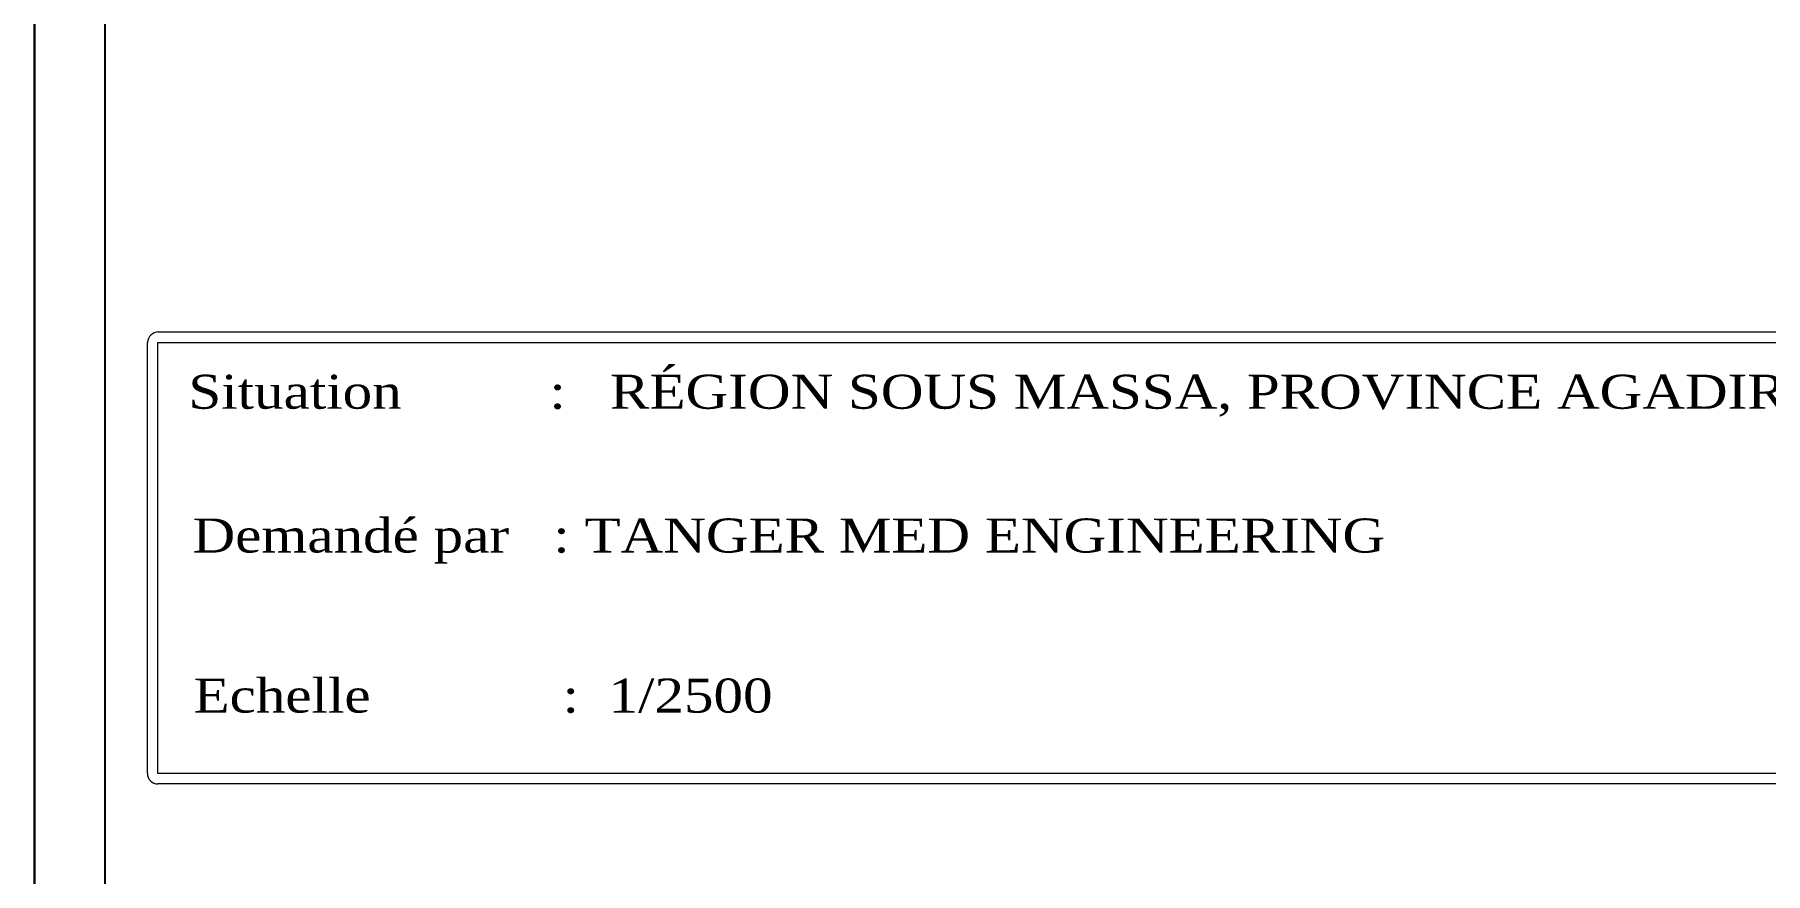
# Model space of a CAD drawing. Header units: millimetres. Extents: x 88261 to 90953, y 390274 to 392322.
# Drawn here: x 88261 to 88591.8, y 391916.7 to 392077 of the extents above; entities that cross this region are included whole.
import ezdxf

# ---------------------------------------------------------------- set-up
doc = ezdxf.new("R2010")
doc.units = ezdxf.units.MM
doc.header["$LTSCALE"] = 25
doc.layers.add('Carroyage(1)', color=7, linetype='Continuous')
doc.layers.add('CARTOUCHE', color=7, linetype='Continuous')
doc.styles.add('Times 1.0', font='times.ttf', dxfattribs={"width": 0.99, "height": 2})

msp = doc.modelspace()

# ---------------------------------------------------------------- linework, layer by layer
at = {"elevation": 14.57}
msp.add_lwpolyline([(88260.96, 392322.08), (90951.88, 392322.08), (90951.88, 390274.46), (88260.96, 390274.46)], close=True, dxfattribs=at)
at = {"layer": 'Carroyage(1)'}
msp.add_lwpolyline([(88260.96, 390274.46), (90951.88, 390274.46), (90951.88, 392322.08), (88260.96, 392322.08)], close=True, dxfattribs=at)
at = {"layer": 'CARTOUCHE', "lineweight": 15}
for p, q in [((88282.51, 391935.8, 14.57), (88282.51, 392018.2, 14.57)), ((88284.51, 392020.2, 14.57), (88747.93, 392020.2, 14.57)), ((88284.51, 391935.8, 14.57), (88284.51, 392018.2, 14.57)), ((88284.51, 392018.2, 14.57), (88747.93, 392018.2, 14.57)), ((88747.93, 391935.8, 14.57), (88284.51, 391935.8, 14.57)), ((88747.93, 391933.81, 14.57), (88284.51, 391933.81, 14.57))]:
    msp.add_line(p, q, dxfattribs=at)
at = {"layer": 'CARTOUCHE', "elevation": 14.57}
msp.add_lwpolyline([(88260.96, 392322.08), (88771.31, 392322.08), (88771.31, 391607.58), (88260.96, 391607.58)], close=True, dxfattribs=at)
msp.add_lwpolyline([(88757.81, 392295.63), (88757.81, 391621.08), (88274.46, 391621.08), (88274.46, 392295.63)], dxfattribs=at)
at = {"layer": 'CARTOUCHE', "lineweight": 15}
for centre, radius, start, end in [((88284.68, 392018.03, 14.57), 2.17, 92.802, 175.3921), ((88284.51, 391935.8, 14.57), 1.99, 180, 270)]:
    msp.add_arc(centre, radius, start, end, dxfattribs=at)

# ---------------------------------------------------------------- texts
at = {"layer": 'CARTOUCHE', "style": 'Times 1.0', "width": 1.15}
for s, p in [('Situation          :   RÉGION SOUS MASSA, PROVINCE AGADIR,C.T AGADIR', (88290.35, 392005.52, 14.57)), ('Demandé par   : TANGER MED ENGINEERING', (88291.14, 391978.04, 14.57)), ('Echelle             :  1/2500', (88291.33, 391947.45, 14.57))]:
    msp.add_text(s, height=6.5, dxfattribs=at).set_placement(p)

doc.saveas('drawing.dxf')
